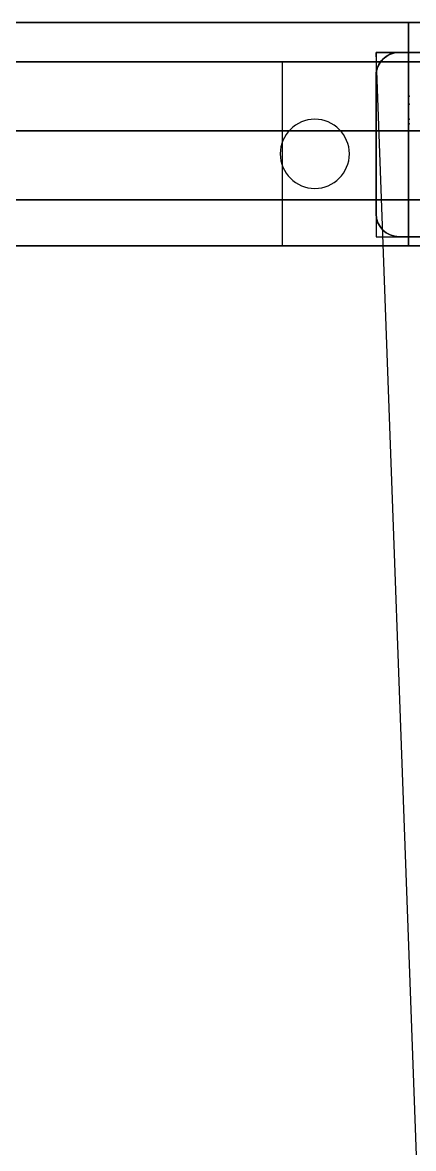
# Model space of a CAD drawing. Header units: centimetres. Extents: x -6.4 to 7.1, y 0 to 33.6.
# Drawn here: x -1.294 to 0.403, y 28.728 to 33.615 of the extents above; entities that cross this region are included whole.
import ezdxf

# ---------------------------------------------------------------- set-up
doc = ezdxf.new("R2010")
doc.units = ezdxf.units.CM
doc.header["$MEASUREMENT"] = 0
for name, color, linetype in [('1. Top rod v3_Sketch1', 7, 'Continuous'), ('1. Top rod v3_Sketch2', 7, 'Continuous'), ('1. Top rod v3_Sketch3', 7, 'Continuous'), ('1. Top rod v3_Sketch4', 7, 'Continuous'), ('1. Top rod v3_Sketch5', 7, 'Continuous'), ('4. Back Panel v6_Sketch1', 7, 'Continuous'), ('4. Back Panel v6_Sketch10', 7, 'Continuous'), ('4. Back Panel v6_Sketch11', 7, 'Continuous'), ('4. Back Panel v6_Sketch12', 7, 'Continuous'), ('4. Back Panel v6_Sketch13', 7, 'Continuous'), ('4. Back Panel v6_Sketch14', 7, 'Continuous'), ('4. Back Panel v6_Sketch15', 7, 'Continuous'), ('4. Back Panel v6_Sketch16', 7, 'Continuous'), ('4. Back Panel v6_Sketch17', 7, 'Continuous'), ('4. Back Panel v6_Sketch18', 7, 'Continuous'), ('4. Back Panel v6_Sketch19', 7, 'Continuous'), ('4. Back Panel v6_Sketch2', 7, 'Continuous'), ('4. Back Panel v6_Sketch20', 7, 'Continuous'), ('4. Back Panel v6_Sketch21', 7, 'Continuous'), ('4. Back Panel v6_Sketch22', 7, 'Continuous'), ('4. Back Panel v6_Sketch23', 7, 'Continuous'), ('4. Back Panel v6_Sketch24', 7, 'Continuous'), ('4. Back Panel v6_Sketch25', 7, 'Continuous'), ('4. Back Panel v6_Sketch26', 7, 'Continuous'), ('4. Back Panel v6_Sketch29', 7, 'Continuous'), ('4. Back Panel v6_Sketch3', 7, 'Continuous'), ('4. Back Panel v6_Sketch30', 7, 'Continuous'), ('4. Back Panel v6_Sketch31', 7, 'Continuous'), ('4. Back Panel v6_Sketch32', 7, 'Continuous'), ('4. Back Panel v6_Sketch33', 7, 'Continuous'), ('4. Back Panel v6_Sketch34', 7, 'Continuous'), ('4. Back Panel v6_Sketch35', 7, 'Continuous'), ('4. Back Panel v6_Sketch36', 7, 'Continuous'), ('4. Back Panel v6_Sketch37', 7, 'Continuous'), ('4. Back Panel v6_Sketch38', 7, 'Continuous'), ('4. Back Panel v6_Sketch39', 7, 'Continuous'), ('4. Back Panel v6_Sketch4', 7, 'Continuous'), ('4. Back Panel v6_Sketch5', 7, 'Continuous'), ('4. Back Panel v6_Sketch6', 7, 'Continuous'), ('4. Back Panel v6_Sketch7', 7, 'Continuous'), ('4. Back Panel v6_Sketch8', 7, 'Continuous'), ('4. Back Panel v6_Sketch9', 7, 'Continuous'), ('5. Motherboard Braket v3_Sketch1', 7, 'Continuous'), ('5. Motherboard Braket v3_Sketch10', 7, 'Continuous'), ('5. Motherboard Braket v3_Sketch11', 7, 'Continuous'), ('5. Motherboard Braket v3_Sketch12', 7, 'Continuous'), ('5. Motherboard Braket v3_Sketch13', 7, 'Continuous'), ('5. Motherboard Braket v3_Sketch15', 7, 'Continuous'), ('5. Motherboard Braket v3_Sketch2', 7, 'Continuous'), ('5. Motherboard Braket v3_Sketch6', 7, 'Continuous'), ('5. Motherboard Braket v3_Sketch7', 7, 'Continuous'), ('5. Motherboard Braket v3_Sketch8', 7, 'Continuous'), ('5. Motherboard Braket v3_Sketch9', 7, 'Continuous')]:
    doc.layers.add(name, color=color, linetype=linetype)

# ---------------------------------------------------------------- blocks, each defined once
blk = doc.blocks.new('1.Toprodv3')
at = {"layer": '1. Top rod v3_Sketch1'}
for p, q in [((-16.375, 0.6), (16.375, -0.6)), ((15.575, 0.6), (15.575, -0.5)), ((16.375, -0.6), (16.375, 0.6)), ((16.375, 0.5), (16.375, -0.5)), ((15.675, -0.6), (16.275, -0.6))]:
    blk.add_line(p, q, dxfattribs=at)
for centre, start, end in [((15.675, -0.5), 180, 270), ((16.275, -0.5), 270, 0)]:
    blk.add_arc(centre, 0.1, start, end, dxfattribs=at)
at = {"layer": '1. Top rod v3_Sketch2'}
for p, q in [((16.375, 0.5), (16.375, -0.5)), ((15.575, -0.5), (15.575, -0.2)), ((16.275, -0.6), (15.675, -0.6))]:
    blk.add_line(p, q, dxfattribs=at)
at = {"layer": '1. Top rod v3_Sketch2', "extrusion": (0, 0, -1)}
for centre, start, end in [((-15.675, -0.5), 270, 0), ((-16.275, -0.5), 180, 270)]:
    blk.add_arc(centre, 0.1, start, end, dxfattribs=at)
at = {"layer": '1. Top rod v3_Sketch3'}
for p, q in [((16.375, 0.5), (16.375, -0.5)), ((15.575, -0.5), (15.575, -0.2)), ((15.575, -0.6), (15.575, -0.2)), ((16.375, -0.2), (16.375, -0.6)), ((16.375, -0.6), (15.575, -0.6)), ((16.275, -0.6), (15.675, -0.6))]:
    blk.add_line(p, q, dxfattribs=at)
at = {"layer": '1. Top rod v3_Sketch3', "extrusion": (0, 0, -1)}
for centre, start, end in [((-15.675, -0.5), 270, 0), ((-16.275, -0.5), 180, 270)]:
    blk.add_arc(centre, 0.1, start, end, dxfattribs=at)
at = {"layer": '1. Top rod v3_Sketch4'}
for p, q in [((16.375, -0.5, 1), (16.375, 0.5, 1)), ((15.575, -0.2, 1), (15.575, -0.5, 1)), ((15.675, -0.6, 1), (16.275, -0.6, 1))]:
    blk.add_line(p, q, dxfattribs=at)
for centre, start, end in [((15.675, -0.5, 1), 180, 270), ((16.275, -0.5, 1), 270, 0)]:
    blk.add_arc(centre, 0.1, start, end, dxfattribs=at)
at = {"layer": '1. Top rod v3_Sketch5'}
for p, q in [((16.375, -0.5, 1), (16.375, 0.5, 1)), ((15.575, -0.2, 1), (15.575, -0.5, 1)), ((15.675, -0.6, 1), (16.275, -0.6, 1))]:
    blk.add_line(p, q, dxfattribs=at)
for centre, start, end in [((15.675, -0.5, 1), 180, 270), ((16.275, -0.5, 1), 270, 0)]:
    blk.add_arc(centre, 0.1, start, end, dxfattribs=at)
blk = doc.blocks.new('4.BackPanelv6')
at = {"layer": '4. Back Panel v6_Sketch1'}
for p, q in [((6.55, 0, -10.8), (-6.55, 0, 10.8)), ((-6.55, 0, -10.8), (6.55, 0, 10.8)), ((6.55, 0, 10.8), (-6.55, 0, 10.8)), ((-6.55, 0, -10.8), (6.55, 0, -10.8))]:
    blk.add_line(p, q, dxfattribs=at)
blk.add_point((0, 0), dxfattribs=at)
blk.add_point((0, 0), dxfattribs=at)
at = {"layer": '4. Back Panel v6_Sketch10'}
blk.add_point((0, 0.615), dxfattribs=at)
at = {"layer": '4. Back Panel v6_Sketch11'}
for p, q in [((5.375, 0.2, 7.345), (-5.375, 0.2, 7.345)), ((-5.0689, 0.2, -10.225), (5.0692, 0.2, -10.225)), ((4.26, 0.2, -9.36), (-4.98, 0.2, -9.36)), ((-4.98, 0.2, 6.52), (4.26, 0.2, 6.52))]:
    blk.add_line(p, q, dxfattribs=at)
blk.add_point((0, 0.2), dxfattribs=at)
at = {"layer": '4. Back Panel v6_Sketch12'}
for p, q in [((-6.55, 0, -10.8), (6.55, 0, -10.8)), ((6.55, 0, 10.8), (-6.55, 0, 10.8)), ((-5.375, 0, 7.345), (5.375, 0, 7.345)), ((5.0692, 0, -10.225), (-5.0689, 0, -10.225)), ((-2.6, 0, 10.35), (2.6, 0, 10.35)), ((2.6, 0, 7.7), (-2.6, 0, 7.7))]:
    blk.add_line(p, q, dxfattribs=at)
blk.add_point((0, 0), dxfattribs=at)
at = {"layer": '4. Back Panel v6_Sketch13'}
for p, q in [((5.375, 0.2, 7.345), (-5.375, 0.2, 7.345)), ((-5.0689, 0.2, -10.225), (5.0692, 0.2, -10.225)), ((4.26, 0.2, -9.36), (-4.98, 0.2, -9.36)), ((-4.98, 0.2, 6.52), (4.26, 0.2, 6.52))]:
    blk.add_line(p, q, dxfattribs=at)
blk.add_point((0, 0.2), dxfattribs=at)
at = {"layer": '4. Back Panel v6_Sketch14'}
for p, q in [((6.55, 0, 10.8), (-6.55, 0, 10.8)), ((-6.55, 0, -10.8), (6.55, 0, -10.8)), ((-5.375, 0, 7.345), (5.375, 0, 7.345)), ((5.0692, 0, -10.225), (-5.0689, 0, -10.225)), ((-2.6, 0, 10.35), (2.6, 0, 10.35)), ((2.6, 0, 7.7), (-2.6, 0, 7.7))]:
    blk.add_line(p, q, dxfattribs=at)
blk.add_point((0, 0), dxfattribs=at)
at = {"layer": '4. Back Panel v6_Sketch15'}
for p, q in [((5.375, 0.2, 7.345), (-5.375, 0.2, 7.345)), ((-5.0689, 0.2, -10.225), (5.0692, 0.2, -10.225)), ((4.26, 0.2, -9.36), (-4.98, 0.2, -9.36)), ((-4.98, 0.2, 6.52), (4.26, 0.2, 6.52))]:
    blk.add_line(p, q, dxfattribs=at)
blk.add_point((0, 0.2), dxfattribs=at)
at = {"layer": '4. Back Panel v6_Sketch16'}
blk.add_point((0, 0.65), dxfattribs=at)
at = {"layer": '4. Back Panel v6_Sketch17'}
for p, q in [((5.375, 0.2, 7.345), (-5.375, 0.2, 7.345)), ((-5.0689, 0.2, -10.225), (5.0692, 0.2, -10.225)), ((-4.98, 0.2, 6.52), (4.26, 0.2, 6.52)), ((4.26, 0.2, -9.36), (-4.98, 0.2, -9.36))]:
    blk.add_line(p, q, dxfattribs=at)
blk.add_point((0, 0.2), dxfattribs=at)
at = {"layer": '4. Back Panel v6_Sketch18'}
blk.add_point((0, 0.55), dxfattribs=at)
at = {"layer": '4. Back Panel v6_Sketch19'}
for p, q in [((5.375, 0.2, 7.345), (-5.375, 0.2, 7.345)), ((-5.0689, 0.2, -10.225), (5.0692, 0.2, -10.225)), ((4.26, 0.2, -9.36), (-4.98, 0.2, -9.36)), ((-4.98, 0.2, 6.52), (4.26, 0.2, 6.52)), ((-0.434, 0.2, -9.814), (-0.434, 0.2, -9.964)), ((4.896, 0.2, -9.814), (-0.434, 0.2, -9.814)), ((4.896, 0.2, -9.664), (-0.434, 0.2, -9.664)), ((-0.434, 0.2, -9.664), (-0.434, 0.2, -9.964)), ((-0.434, 0.2, -9.964), (4.896, 0.2, -9.964))]:
    blk.add_line(p, q, dxfattribs=at)
at = {"layer": '4. Back Panel v6_Sketch19', "extrusion": (0, -1, 0)}
blk.add_circle((-0.434, -9.814, -0.2), 0.15, dxfattribs=at)
at = {"layer": '4. Back Panel v6_Sketch19'}
blk.add_point((0, 0.2), dxfattribs=at)
at = {"layer": '4. Back Panel v6_Sketch2'}
for p, q in [((-6.55, 0, -10.8), (6.55, 0, -10.8)), ((-6.55, 0, 10.8), (6.55, 0, 10.8)), ((6.55, 0, 10.8), (-6.55, 0, 10.8)), ((-6.55, 0, -10.8), (6.55, 0, -10.8)), ((6.55, 0, 6.52), (-4.98, 0, 6.52)), ((6.55, 0, -9.36), (-4.98, 0, -9.36))]:
    blk.add_line(p, q, dxfattribs=at)
blk.add_point((0, 0), dxfattribs=at)
at = {"layer": '4. Back Panel v6_Sketch20'}
for p, q in [((5.375, 0.2, 7.345), (-5.375, 0.2, 7.345)), ((-5.0689, 0.2, -10.225), (5.0692, 0.2, -10.225)), ((-4.98, 0.2, 6.52), (4.26, 0.2, 6.52)), ((4.26, 0.2, -9.36), (-4.98, 0.2, -9.36)), ((4.896, 0.2, -9.964), (-0.434, 0.2, -9.964)), ((-0.434, 0.2, -9.664), (4.896, 0.2, -9.664))]:
    blk.add_line(p, q, dxfattribs=at)
at = {"layer": '4. Back Panel v6_Sketch20', "extrusion": (0, -1, 0)}
blk.add_arc((-0.434, -9.814, -0.2), 0.15, 90, 270, dxfattribs=at)
at = {"layer": '4. Back Panel v6_Sketch20'}
blk.add_point((0, 0.2), dxfattribs=at)
at = {"layer": '4. Back Panel v6_Sketch21'}
for p, q in [((6.55, 0.8, -10.8), (-6.55, 0.8, -10.8)), ((-6.55, 0.8, 10.8), (6.55, 0.8, 10.8)), ((-4.98, 0.8, -9.36), (4.26, 0.8, -9.36)), ((4.26, 0.8, 6.52), (-4.98, 0.8, 6.52)), ((-1.5475, 0.8, 9.776), (-1.5475, 0.8, 8.086)), ((-1.2475, 0.8, 7.786), (1.2475, 0.8, 7.786)), ((1.2475, 0.8, 10.076), (-1.2475, 0.8, 10.076))]:
    blk.add_line(p, q, dxfattribs=at)
at = {"layer": '4. Back Panel v6_Sketch21', "extrusion": (0, 1, 0)}
blk.add_circle((-0.179, 7.017, 0.8), 0.305, dxfattribs=at)
for centre, start, end in [((1.2475, 8.086, 0.8), 270, 0), ((1.2475, 9.776, 0.8), 0, 90)]:
    blk.add_arc(centre, 0.3, start, end, dxfattribs=at)
at = {"layer": '4. Back Panel v6_Sketch21'}
blk.add_point((0, 0.8), dxfattribs=at)
at = {"layer": '4. Back Panel v6_Sketch22'}
for p, q in [((-6.55, 0.8, 10.8), (6.55, 0.8, 10.8)), ((6.55, 0.8, -10.8), (-6.55, 0.8, -10.8)), ((-4.98, 0.8, -9.36), (4.26, 0.8, -9.36)), ((4.26, 0.8, 6.52), (-4.98, 0.8, 6.52)), ((-1.5475, 0.8, 9.776), (-1.5475, 0.8, 8.086)), ((1.2475, 0.8, 10.076), (-1.2475, 0.8, 10.076)), ((-1.2475, 0.8, 7.786), (1.2475, 0.8, 7.786))]:
    blk.add_line(p, q, dxfattribs=at)
at = {"layer": '4. Back Panel v6_Sketch22', "extrusion": (0, 1, 0)}
for centre, radius, start, end in [((1.2475, 9.776, 0.8), 0.3, 0, 90), ((1.2475, 8.086, 0.8), 0.3, 270, 0), ((-0.179, 7.017, 0.8), 0.355, 270, 90)]:
    blk.add_arc(centre, radius, start, end, dxfattribs=at)
at = {"layer": '4. Back Panel v6_Sketch22'}
blk.add_point((0, 0.8), dxfattribs=at)
at = {"layer": '4. Back Panel v6_Sketch23'}
for p, q in [((5.375, 0.2, 7.345), (-5.375, 0.2, 7.345)), ((-5.0689, 0.2, -10.225), (5.0692, 0.2, -10.225)), ((-4.98, 0.2, 6.52), (4.26, 0.2, 6.52)), ((4.26, 0.2, -9.36), (-4.98, 0.2, -9.36)), ((-0.434, 0.2, -9.664), (4.896, 0.2, -9.664)), ((4.896, 0.2, -9.964), (-0.434, 0.2, -9.964))]:
    blk.add_line(p, q, dxfattribs=at)
at = {"layer": '4. Back Panel v6_Sketch23', "extrusion": (0, -1, 0)}
blk.add_arc((-0.434, -9.814, -0.2), 0.15, 90, 270, dxfattribs=at)
at = {"layer": '4. Back Panel v6_Sketch23'}
blk.add_point((0, 0.2), dxfattribs=at)
at = {"layer": '4. Back Panel v6_Sketch24'}
for p, q in [((5.375, 0.2, 7.345), (-5.375, 0.2, 7.345)), ((-5.0689, 0.2, -10.225), (5.0692, 0.2, -10.225)), ((4.26, 0.2, -9.36), (-4.98, 0.2, -9.36)), ((-4.98, 0.2, 6.52), (4.26, 0.2, 6.52)), ((-0.434, 0.2, -9.664), (4.896, 0.2, -9.664)), ((4.896, 0.2, -9.964), (-0.434, 0.2, -9.964))]:
    blk.add_line(p, q, dxfattribs=at)
at = {"layer": '4. Back Panel v6_Sketch24', "extrusion": (0, -1, 0)}
blk.add_arc((-0.434, -9.814, -0.2), 0.15, 90, 270, dxfattribs=at)
at = {"layer": '4. Back Panel v6_Sketch24'}
blk.add_point((0, 0.2), dxfattribs=at)
at = {"layer": '4. Back Panel v6_Sketch25'}
for p, q in [((5.375, 0.2, 7.345), (-5.375, 0.2, 7.345)), ((-5.0689, 0.2, -10.225), (5.0692, 0.2, -10.225)), ((4.26, 0.2, -9.36), (-4.98, 0.2, -9.36)), ((-4.98, 0.2, 6.52), (4.26, 0.2, 6.52)), ((-0.434, 0.2, -9.664), (4.896, 0.2, -9.664)), ((4.896, 0.2, -9.964), (-0.434, 0.2, -9.964))]:
    blk.add_line(p, q, dxfattribs=at)
at = {"layer": '4. Back Panel v6_Sketch25', "extrusion": (0, -1, 0)}
blk.add_arc((-0.434, -9.814, -0.2), 0.15, 90, 270, dxfattribs=at)
at = {"layer": '4. Back Panel v6_Sketch25'}
blk.add_point((0, 0.2), dxfattribs=at)
at = {"layer": '4. Back Panel v6_Sketch26'}
for p, q in [((5.375, 0.2, 7.345), (-5.375, 0.2, 7.345)), ((-5.0689, 0.2, -10.225), (5.0692, 0.2, -10.225)), ((4.26, 0.2, -9.36), (-4.98, 0.2, -9.36)), ((-4.98, 0.2, 6.52), (4.26, 0.2, 6.52)), ((-0.434, 0.2, -9.664), (4.896, 0.2, -9.664)), ((4.896, 0.2, -9.964), (-0.434, 0.2, -9.964))]:
    blk.add_line(p, q, dxfattribs=at)
at = {"layer": '4. Back Panel v6_Sketch26', "extrusion": (0, -1, 0)}
blk.add_arc((-0.434, -9.814, -0.2), 0.15, 90, 270, dxfattribs=at)
at = {"layer": '4. Back Panel v6_Sketch26'}
blk.add_point((0, 0.2), dxfattribs=at)
at = {"layer": '4. Back Panel v6_Sketch29'}
for p, q in [((-6.55, 0.8, -10.8), (6.55, 0.8, -10.8)), ((-0.55, 0.8, -10.8), (5.05, 0.8, -10.8)), ((-0.55, 0, -10.8), (-0.55, 0.8, -10.8)), ((6.55, 0, -10.8), (-6.55, 0, -10.8)), ((5.05, 0, -10.8), (-0.55, 0, -10.8))]:
    blk.add_line(p, q, dxfattribs=at)
blk.add_point((0, 0, -10.8), dxfattribs=at)
at = {"layer": '4. Back Panel v6_Sketch3'}
for p, q in [((6.55, 0, 10.8), (-6.55, 0, 10.8)), ((-6.55, 0, 6.52), (6.55, 0, 6.52)), ((-6.55, 0, 10.8), (6.55, 0, 10.8)), ((-6.55, 0, -10.8), (6.55, 0, -10.8)), ((4.26, 0, -9.36), (-4.98, 0, -9.36)), ((-4.98, 0, 6.52), (4.26, 0, 6.52)), ((2.6, 0, 7.7), (-2.6, 0, 7.7)), ((2.6, 0, 10.35), (-2.6, 0, 10.35))]:
    blk.add_line(p, q, dxfattribs=at)
blk.add_point((0, 0), dxfattribs=at)
at = {"layer": '4. Back Panel v6_Sketch30'}
for p, q in [((-0.55, 0.8, -10.45), (5.05, 0.8, -10.45)), ((-0.55, 0, -10.45), (-0.55, 0.8, -10.45)), ((5.05, 0, -10.45), (-0.55, 0, -10.45))]:
    blk.add_line(p, q, dxfattribs=at)
at = {"layer": '4. Back Panel v6_Sketch30', "extrusion": (0, 0, -1)}
blk.add_circle((0.41, 0.4, 10.45), 0.15, dxfattribs=at)
at = {"layer": '4. Back Panel v6_Sketch30'}
blk.add_point((0, 0, -10.45), dxfattribs=at)
at = {"layer": '4. Back Panel v6_Sketch31'}
for p, q in [((-0.55, 0.8, -10.8), (-6.55, 0.8, -10.8)), ((-6.55, 0.8, 10.8), (6.55, 0.8, 10.8)), ((-4.98, 0.8, -9.36), (4.26, 0.8, -9.36)), ((4.26, 0.8, 6.52), (-4.98, 0.8, 6.52)), ((-1.5475, 0.8, 9.776), (-1.5475, 0.8, 8.086)), ((1.2475, 0.8, 10.076), (-1.2475, 0.8, 10.076)), ((-1.2475, 0.8, 7.786), (1.2475, 0.8, 7.786)), ((-0.55, 0.8, -10.45), (-0.55, 0.8, -10.8)), ((5.05, 0.8, -10.45), (-0.55, 0.8, -10.45))]:
    blk.add_line(p, q, dxfattribs=at)
at = {"layer": '4. Back Panel v6_Sketch31', "extrusion": (0, 1, 0)}
for centre, radius, start, end in [((1.2475, 9.776, 0.8), 0.3, 0, 90), ((1.2475, 8.086, 0.8), 0.3, 270, 0), ((-0.179, 7.017, 0.8), 0.355, 270, 90)]:
    blk.add_arc(centre, radius, start, end, dxfattribs=at)
at = {"layer": '4. Back Panel v6_Sketch31'}
blk.add_point((0, 0.8), dxfattribs=at)
at = {"layer": '4. Back Panel v6_Sketch32'}
for p, q in [((-0.55, 0.8, -10.8), (-6.55, 0.8, -10.8)), ((-6.55, 0.8, 10.8), (6.55, 0.8, 10.8)), ((4.26, 0.8, 6.52), (-4.98, 0.8, 6.52)), ((-4.98, 0.8, -9.36), (4.26, 0.8, -9.36)), ((-1.5475, 0.8, 9.776), (-1.5475, 0.8, 8.086)), ((1.2475, 0.8, 10.076), (-1.2475, 0.8, 10.076)), ((-1.2475, 0.8, 7.786), (1.2475, 0.8, 7.786)), ((5.05, 0.8, -10.45), (-0.55, 0.8, -10.45)), ((-0.55, 0.8, -10.45), (-0.55, 0.8, -10.8))]:
    blk.add_line(p, q, dxfattribs=at)
at = {"layer": '4. Back Panel v6_Sketch32', "extrusion": (0, 1, 0)}
for centre, radius, start, end in [((1.2475, 9.776, 0.8), 0.3, 0, 90), ((1.2475, 8.086, 0.8), 0.3, 270, 0), ((-0.179, 7.017, 0.8), 0.355, 270, 90)]:
    blk.add_arc(centre, radius, start, end, dxfattribs=at)
at = {"layer": '4. Back Panel v6_Sketch32'}
blk.add_point((0, 0.8), dxfattribs=at)
at = {"layer": '4. Back Panel v6_Sketch33'}
for p, q in [((-6.55, 0.8, -10.8), (6.55, 0.8, -10.8)), ((-6.55, 0.8, -9.87), (-0.55, 0.8, -9.87)), ((6.55, 0.8, -9.87), (-6.55, 0.8, -9.87)), ((-6.55, 0.8, 10.8), (6.55, 0.8, 10.8)), ((-0.55, 0.8, -10.8), (-6.55, 0.8, -10.8)), ((-4.98, 0.8, -9.36), (4.26, 0.8, -9.36)), ((4.26, 0.8, 6.52), (-4.98, 0.8, 6.52)), ((-1.5475, 0.8, 9.776), (-1.5475, 0.8, 8.086)), ((-0.55, 0.8, -9.36), (-1.2712, 0.8, -9.36)), ((1.2475, 0.8, 10.076), (-1.2475, 0.8, 10.076)), ((-1.2475, 0.8, 7.786), (1.2475, 0.8, 7.786)), ((-0.55, 0.8, -9.36), (-1.06, 0.8, -9.87)), ((5.05, 0.8, -10.45), (-0.55, 0.8, -10.45)), ((-0.55, 0.8, -10.45), (-0.55, 0.8, -10.8)), ((-0.55, 0.8, -9.87), (-0.55, 0.8, -9.36))]:
    blk.add_line(p, q, dxfattribs=at)
at = {"layer": '4. Back Panel v6_Sketch33', "extrusion": (0, 1, 0)}
for centre, radius, start, end in [((1.2475, 9.776, 0.8), 0.3, 0, 90), ((1.2475, 8.086, 0.8), 0.3, 270, 0), ((-0.179, 7.017, 0.8), 0.355, 270, 90)]:
    blk.add_arc(centre, radius, start, end, dxfattribs=at)
at = {"layer": '4. Back Panel v6_Sketch33'}
blk.add_point((0, 0.8), dxfattribs=at)
at = {"layer": '4. Back Panel v6_Sketch34'}
for p, q in [((-0.55, 0.8, -10.8), (-6.55, 0.8, -10.8)), ((-6.55, 0.8, 10.8), (6.55, 0.8, 10.8)), ((-5.4, 0.8, -9.87), (-1.2671, 0.8, -9.87)), ((4.26, 0.8, 6.52), (-4.98, 0.8, 6.52)), ((-1.5475, 0.8, 9.776), (-1.5475, 0.8, 8.086)), ((1.2475, 0.8, 10.076), (-1.2475, 0.8, 10.076)), ((-1.2475, 0.8, 7.786), (1.2475, 0.8, 7.786)), ((-0.9136, 0.8, -9.7236), (-0.6964, 0.8, -9.5064)), ((5.05, 0.8, -10.45), (-0.55, 0.8, -10.45)), ((-0.55, 0.8, -10.45), (-0.55, 0.8, -10.8)), ((-0.3429, 0.8, -9.36), (4.26, 0.8, -9.36))]:
    blk.add_line(p, q, dxfattribs=at)
at = {"layer": '4. Back Panel v6_Sketch34', "extrusion": (0, 1, 0)}
for centre, radius, start, end in [((1.2475, 8.086, 0.8), 0.3, 270, 0), ((1.2475, 9.776, 0.8), 0.3, 0, 90), ((1.2671, -9.37, 0.8), 0.5, 225, 270), ((0.3429, -9.86, 0.8), 0.5, 45, 90), ((-0.179, 7.017, 0.8), 0.355, 270, 90)]:
    blk.add_arc(centre, radius, start, end, dxfattribs=at)
at = {"layer": '4. Back Panel v6_Sketch34'}
blk.add_point((0, 0.8), dxfattribs=at)
at = {"layer": '4. Back Panel v6_Sketch35'}
blk.add_point((0, 0.53), dxfattribs=at)
at = {"layer": '4. Back Panel v6_Sketch36'}
for p, q in [((-6.55, 0.8, 10.8), (5.78, 0.8, 10.8)), ((-0.55, 0.8, -10.8), (-5.78, 0.8, -10.8)), ((-5.4, 0.8, -9.87), (-1.2671, 0.8, -9.87)), ((4.26, 0.8, 6.52), (-4.98, 0.8, 6.52)), ((-1.5475, 0.8, 9.776), (-1.5475, 0.8, 8.086)), ((-1.2475, 0.8, 7.786), (1.2475, 0.8, 7.786)), ((1.2475, 0.8, 10.076), (-1.2475, 0.8, 10.076)), ((-0.9136, 0.8, -9.7236), (-0.6964, 0.8, -9.5064)), ((5.05, 0.8, -10.45), (-0.55, 0.8, -10.45)), ((-0.55, 0.8, -10.45), (-0.55, 0.8, -10.8)), ((-0.3429, 0.8, -9.36), (4.26, 0.8, -9.36))]:
    blk.add_line(p, q, dxfattribs=at)
at = {"layer": '4. Back Panel v6_Sketch36', "extrusion": (0, 1, 0)}
for centre, radius, start, end in [((1.2475, 8.086, 0.8), 0.3, 270, 0), ((1.2475, 9.776, 0.8), 0.3, 0, 90), ((1.2671, -9.37, 0.8), 0.5, 225, 270), ((0.3429, -9.86, 0.8), 0.5, 45, 90), ((-0.179, 7.017, 0.8), 0.355, 270, 90)]:
    blk.add_arc(centre, radius, start, end, dxfattribs=at)
at = {"layer": '4. Back Panel v6_Sketch36'}
blk.add_point((0, 0.8), dxfattribs=at)
at = {"layer": '4. Back Panel v6_Sketch37'}
for p, q in [((-6.55, 0.8, 10.8), (5.78, 0.8, 10.8)), ((-0.55, 0.8, -10.8), (-5.78, 0.8, -10.8)), ((-5.4, 0.8, -9.87), (-1.2671, 0.8, -9.87)), ((4.26, 0.8, 6.52), (-4.98, 0.8, 6.52)), ((-1.5475, 0.8, 9.776), (-1.5475, 0.8, 8.086)), ((-1.2475, 0.8, 7.786), (1.2475, 0.8, 7.786)), ((1.2475, 0.8, 10.076), (-1.2475, 0.8, 10.076)), ((-0.9136, 0.8, -9.7236), (-0.6964, 0.8, -9.5064)), ((5.05, 0.8, -10.45), (-0.55, 0.8, -10.45)), ((-0.55, 0.8, -10.45), (-0.55, 0.8, -10.8)), ((-0.3429, 0.8, -9.36), (4.26, 0.8, -9.36))]:
    blk.add_line(p, q, dxfattribs=at)
at = {"layer": '4. Back Panel v6_Sketch37', "extrusion": (0, 1, 0)}
for centre, radius, start, end in [((1.2475, 9.776, 0.8), 0.3, 0, 90), ((1.2475, 8.086, 0.8), 0.3, 270, 0), ((1.2671, -9.37, 0.8), 0.5, 225, 270), ((0.3429, -9.86, 0.8), 0.5, 45, 90), ((-0.179, 7.017, 0.8), 0.355, 270, 90)]:
    blk.add_arc(centre, radius, start, end, dxfattribs=at)
at = {"layer": '4. Back Panel v6_Sketch37'}
blk.add_point((0, 0.8), dxfattribs=at)
at = {"layer": '4. Back Panel v6_Sketch38'}
for p, q in [((-6.55, 0.8, 10.8), (5.78, 0.8, 10.8)), ((-0.55, 0.8, -10.8), (-5.78, 0.8, -10.8)), ((-5.4, 0.8, -9.87), (-1.2671, 0.8, -9.87)), ((4.26, 0.8, 6.52), (-4.98, 0.8, 6.52)), ((-1.5475, 0.8, 9.776), (-1.5475, 0.8, 8.086)), ((1.2475, 0.8, 10.076), (-1.2475, 0.8, 10.076)), ((-1.2475, 0.8, 7.786), (1.2475, 0.8, 7.786)), ((-0.9136, 0.8, -9.7236), (-0.6964, 0.8, -9.5064)), ((-0.55, 0.8, -10.45), (-0.55, 0.8, -10.8)), ((5.05, 0.8, -10.45), (-0.55, 0.8, -10.45)), ((-0.3429, 0.8, -9.36), (4.26, 0.8, -9.36))]:
    blk.add_line(p, q, dxfattribs=at)
at = {"layer": '4. Back Panel v6_Sketch38', "extrusion": (0, 1, 0)}
for centre, radius, start, end in [((1.2475, 9.776, 0.8), 0.3, 0, 90), ((1.2475, 8.086, 0.8), 0.3, 270, 0), ((1.2671, -9.37, 0.8), 0.5, 225, 270), ((0.3429, -9.86, 0.8), 0.5, 45, 90), ((-0.179, 7.017, 0.8), 0.355, 270, 90)]:
    blk.add_arc(centre, radius, start, end, dxfattribs=at)
at = {"layer": '4. Back Panel v6_Sketch38'}
blk.add_point((0, 0.8), dxfattribs=at)
at = {"layer": '4. Back Panel v6_Sketch39'}
for p, q in [((-6.55, 0.8, 10.8), (5.78, 0.8, 10.8)), ((-0.55, 0.8, -10.8), (-5.78, 0.8, -10.8)), ((-5.4, 0.8, -9.87), (-1.2671, 0.8, -9.87)), ((4.26, 0.8, 6.52), (-4.98, 0.8, 6.52)), ((-1.5475, 0.8, 9.776), (-1.5475, 0.8, 8.086)), ((-1.2475, 0.8, 7.786), (1.2475, 0.8, 7.786)), ((1.2475, 0.8, 10.076), (-1.2475, 0.8, 10.076)), ((-0.9136, 0.8, -9.7236), (-0.6964, 0.8, -9.5064)), ((-0.55, 0.8, -10.45), (-0.55, 0.8, -10.8)), ((5.05, 0.8, -10.45), (-0.55, 0.8, -10.45)), ((-0.3429, 0.8, -9.36), (4.26, 0.8, -9.36))]:
    blk.add_line(p, q, dxfattribs=at)
at = {"layer": '4. Back Panel v6_Sketch39', "extrusion": (0, 1, 0)}
for centre, radius, start, end in [((1.2475, 8.086, 0.8), 0.3, 270, 0), ((1.2475, 9.776, 0.8), 0.3, 0, 90), ((1.2671, -9.37, 0.8), 0.5, 225, 270), ((0.3429, -9.86, 0.8), 0.5, 45, 90), ((-0.179, 7.017, 0.8), 0.355, 270, 90)]:
    blk.add_arc(centre, radius, start, end, dxfattribs=at)
at = {"layer": '4. Back Panel v6_Sketch39'}
blk.add_point((0, 0.8), dxfattribs=at)
at = {"layer": '4. Back Panel v6_Sketch4'}
for p, q in [((-2.6, 0.5, 7.7), (2.6, 0.5, 7.7)), ((2.6, 0.5, 10.35), (-2.6, 0.5, 10.35)), ((1.5475, 0.5, 10.076), (-1.5475, 0.5, 7.786)), ((-1.5475, 0.5, 10.076), (1.5475, 0.5, 7.786)), ((-1.5475, 0.5, 9.776), (-1.5475, 0.5, 8.086)), ((-1.2475, 0.5, 7.786), (1.2475, 0.5, 7.786)), ((1.2475, 0.5, 10.076), (-1.2475, 0.5, 10.076)), ((0, 0.5, 10.8), (0, 0.5, 10.076)), ((0, 0.5, 10.076), (0, 0.5, 8.931))]:
    blk.add_line(p, q, dxfattribs=at)
at = {"layer": '4. Back Panel v6_Sketch4', "extrusion": (0, -1, 0)}
for centre, start, end in [((-1.2475, 9.776, -0.5), 90, 180), ((-1.2475, 8.086, -0.5), 180, 270)]:
    blk.add_arc(centre, 0.3, start, end, dxfattribs=at)
at = {"layer": '4. Back Panel v6_Sketch4'}
for p in [(0, 0.5), (0, 0.5, 8.931)]:
    blk.add_point(p, dxfattribs=at)
at = {"layer": '4. Back Panel v6_Sketch5'}
for p, q in [((-2.6, 0.5, 7.7), (2.6, 0.5, 7.7)), ((2.6, 0.5, 10.35), (-2.6, 0.5, 10.35)), ((-1.5475, 0.5, 8.931), (-2.0025, 0.5, 8.931)), ((-1.5475, 0.5, 8.086), (-1.5475, 0.5, 9.776)), ((1.2475, 0.5, 7.786), (-1.2475, 0.5, 7.786)), ((-1.2475, 0.5, 10.076), (1.2475, 0.5, 10.076))]:
    blk.add_line(p, q, dxfattribs=at)
at = {"layer": '4. Back Panel v6_Sketch5', "extrusion": (0, -1, 0)}
for centre, start, end in [((-1.2475, 9.776, -0.5), 90, 180), ((-1.2475, 8.086, -0.5), 180, 270)]:
    blk.add_arc(centre, 0.3, start, end, dxfattribs=at)
at = {"layer": '4. Back Panel v6_Sketch5'}
blk.add_point((0, 0.5), dxfattribs=at)
at = {"layer": '4. Back Panel v6_Sketch6'}
for p, q in [((6.55, 0, 10.8), (-6.55, 0, 10.8)), ((-6.55, 0, -10.8), (6.55, 0, -10.8)), ((-4.98, 0, 6.52), (4.26, 0, 6.52)), ((4.26, 0, -9.36), (-4.98, 0, -9.36)), ((-2.6, 0, 10.35), (2.6, 0, 10.35)), ((2.6, 0, 7.7), (-2.6, 0, 7.7)), ((0, 0, 10.8), (0, 0, 4.5))]:
    blk.add_line(p, q, dxfattribs=at)
blk.add_point((0, 0), dxfattribs=at)
at = {"layer": '4. Back Panel v6_Sketch7'}
for p, q in [((6.55, 0, 10.8), (-6.55, 0, 10.8)), ((-6.55, 0, -10.8), (6.55, 0, -10.8)), ((4.26, 0, -9.36), (-4.98, 0, -9.36)), ((-4.98, 0, 6.52), (4.26, 0, 6.52)), ((-2.6, 0, 10.35), (2.6, 0, 10.35)), ((2.6, 0, 7.7), (-2.6, 0, 7.7)), ((0, 0, 10.8), (0, 0, 8.8))]:
    blk.add_line(p, q, dxfattribs=at)
blk.add_point((0, 0), dxfattribs=at)
at = {"layer": '4. Back Panel v6_Sketch8'}
for p, q in [((6.55, 0, 10.8), (-6.55, 0, 10.8)), ((-6.55, 0, -10.8), (6.55, 0, -10.8)), ((-6.55, 0, 10.8), (6.55, 0, 10.8)), ((6.55, 0, 8), (-6.55, 0, 8)), ((-6.55, 0, -10.8), (6.55, 0, -10.8)), ((-5.8125, 0, 7.345), (5.475, 0, 7.345)), ((5.0692, 0, -10.225), (-5.0689, 0, -10.225)), ((-4.98, 0, 6.52), (4.26, 0, 6.52)), ((4.26, 0, -9.36), (-4.98, 0, -9.36)), ((-2.6, 0, 10.35), (2.6, 0, 10.35)), ((2.6, 0, 7.7), (-2.6, 0, 7.7)), ((0, 0, 8.2), (0, 0, 5.4))]:
    blk.add_line(p, q, dxfattribs=at)
blk.add_point((0, 0), dxfattribs=at)
at = {"layer": '4. Back Panel v6_Sketch9'}
for p, q in [((5.475, 0.2, 7.345), (-5.475, 0.2, 7.345)), ((-5.0689, 0.2, -10.225), (5.0692, 0.2, -10.225)), ((-4.98, 0.2, 6.52), (4.26, 0.2, 6.52)), ((4.26, 0.2, -9.36), (-4.98, 0.2, -9.36))]:
    blk.add_line(p, q, dxfattribs=at)
blk.add_point((0, 0.2), dxfattribs=at)
blk = doc.blocks.new('5.MotherboardBraketv3')
at = {"layer": '5. Motherboard Braket v3_Sketch1'}
for p, q in [((-3.725, 0, -8.75), (3.725, 0, 8.75)), ((3.725, 0, 8.75), (-3.725, 0, 8.75)), ((-3.725, 0, -8.75), (3.725, 0, -8.75)), ((3.725, 0, -8.75), (-3.725, 0, 8.75))]:
    blk.add_line(p, q, dxfattribs=at)
at = {"layer": '5. Motherboard Braket v3_Sketch10'}
for p, q in [((2.875, 0.77, 8.75), (-2.875, 0.77, 8.75)), ((-2.875, 0.77, -8.75), (2.875, 0.77, -8.75)), ((-2.775, 0.77, 7.906), (1.675, 0.77, 7.906)), ((1.675, 0.77, -7.95), (-2.775, 0.77, -7.95)), ((1.755, 0.77, 3.4714), (3.725, 0.77, 3.4714)), ((1.97, 0.77, -7.93), (1.825, 0.77, -7.93)), ((1.825, 0.77, 7.756), (1.825, 0.77, 7.89)), ((1.825, 0.77, 7.89), (1.97, 0.77, 7.89)), ((1.825, 0.77, -7.93), (1.825, 0.77, -7.8))]:
    blk.add_line(p, q, dxfattribs=at)
at = {"layer": '5. Motherboard Braket v3_Sketch10', "extrusion": (0, -1, 0)}
for centre, start, end in [((1.675, 7.756, -0.77), 0, 90), ((1.675, -7.8, -0.77), 270, 0)]:
    blk.add_arc(centre, 0.15, start, end, dxfattribs=at)
at = {"layer": '5. Motherboard Braket v3_Sketch10'}
blk.add_point((1.755, 0.77, 3.4714), dxfattribs=at)
at = {"layer": '5. Motherboard Braket v3_Sketch11'}
for p, q in [((-2.875, 0.77, -8.75), (2.875, 0.77, -8.75)), ((2.875, 0.77, 8.75), (-2.875, 0.77, 8.75)), ((-2.775, 0.77, 7.906), (1.675, 0.77, 7.906)), ((1.675, 0.77, -7.95), (-2.775, 0.77, -7.95)), ((1.97, 0.77, -7.93), (1.825, 0.77, -7.93)), ((1.825, 0.77, 7.756), (1.825, 0.77, 7.89)), ((1.825, 0.77, 7.89), (1.97, 0.77, 7.89)), ((1.825, 0.77, -7.93), (1.825, 0.77, -7.8))]:
    blk.add_line(p, q, dxfattribs=at)
at = {"layer": '5. Motherboard Braket v3_Sketch11', "extrusion": (0, -1, 0)}
for centre, start, end in [((1.675, -7.8, -0.77), 270, 0), ((1.675, 7.756, -0.77), 0, 90)]:
    blk.add_arc(centre, 0.15, start, end, dxfattribs=at)
at = {"layer": '5. Motherboard Braket v3_Sketch12'}
for p, q in [((2.875, 0.77, 8.75), (-2.875, 0.77, 8.75)), ((-2.875, 0.77, -8.75), (2.875, 0.77, -8.75)), ((-2.775, 0.77, 7.906), (1.675, 0.77, 7.906)), ((1.675, 0.77, -7.95), (-2.775, 0.77, -7.95)), ((-2.3677, 0.77, -8.75), (4.7, 0.77, -8.75)), ((1.97, 0.77, -7.93), (1.825, 0.77, -7.93)), ((1.825, 0.77, 7.756), (1.825, 0.77, 7.89)), ((1.825, 0.77, -7.93), (1.825, 0.77, -7.8)), ((1.825, 0.77, 7.89), (1.97, 0.77, 7.89))]:
    blk.add_line(p, q, dxfattribs=at)
at = {"layer": '5. Motherboard Braket v3_Sketch12', "extrusion": (0, -1, 0)}
for centre, start, end in [((1.675, 7.756, -0.77), 0, 90), ((1.675, -7.8, -0.77), 270, 0)]:
    blk.add_arc(centre, 0.15, start, end, dxfattribs=at)
at = {"layer": '5. Motherboard Braket v3_Sketch13'}
for p, q in [((2.875, 0.97, -8.75), (-2.875, 0.97, -8.75)), ((-2.875, 0.97, 8.75), (2.875, 0.97, 8.75)), ((-2.775, 0.97, -7.95), (1.675, 0.97, -7.95)), ((1.675, 0.97, 7.906), (-2.775, 0.97, 7.906)), ((1.675, 0.97, -7.5709), (1.675, 0.97, 3.3086)), ((1.675, 0.97, 5.1014), (1.675, 0.97, 7.5269)), ((1.7257, 0.97, 5.0093), (1.7043, 0.97, 5.0307)), ((1.7043, 0.97, 3.3793), (1.7257, 0.97, 3.4007)), ((1.755, 0.97, 3.4714), (1.755, 0.97, 4.9386)), ((1.7599, 0.97, 8.75), (5, 0.97, 8.75))]:
    blk.add_line(p, q, dxfattribs=at)
at = {"layer": '5. Motherboard Braket v3_Sketch13', "extrusion": (0, 1, 0)}
for centre, radius, start, end in [((-1.775, -7.5709, 0.97), 0.1, 293.5782, 360), ((-1.775, 5.1014, 0.97), 0.1, 315, 0), ((-1.775, 3.3086, 0.97), 0.1, 0, 45), ((-1.775, 7.5269, 0.97), 0.1, 0, 66.4218), ((-1.675, 7.756, 0.97), 0.15, 90, 246.4218), ((-1.675, -7.8, 0.97), 0.15, 113.5782, 270), ((-1.655, 4.9386, 0.97), 0.1, 135, 180), ((-1.655, 3.4714, 0.97), 0.1, 180, 225)]:
    blk.add_arc(centre, radius, start, end, dxfattribs=at)
at = {"layer": '5. Motherboard Braket v3_Sketch15'}
for p, q in [((2.875, 0.97, -8.75), (-2.875, 0.97, -8.75)), ((-2.875, 0.97, 8.75), (2.085, 0.97, 8.75)), ((1.675, 0.97, 7.906), (-2.775, 0.97, 7.906)), ((-2.775, 0.97, -7.95), (1.675, 0.97, -7.95)), ((1.675, 0.97, 5.1014), (1.675, 0.97, 7.5269)), ((1.675, 0.97, -7.5709), (1.675, 0.97, 3.3086)), ((1.7043, 0.97, 3.3793), (1.7257, 0.97, 3.4007)), ((1.7257, 0.97, 5.0093), (1.7043, 0.97, 5.0307)), ((1.755, 0.97, 3.4714), (1.755, 0.97, 4.9386))]:
    blk.add_line(p, q, dxfattribs=at)
at = {"layer": '5. Motherboard Braket v3_Sketch15', "extrusion": (0, 1, 0)}
for centre, radius, start, end in [((-1.775, 5.1014, 0.97), 0.1, 315, 0), ((-1.775, 7.5269, 0.97), 0.1, 0, 66.4218), ((-1.675, 7.756, 0.97), 0.15, 90, 246.4218), ((-1.775, -7.5709, 0.97), 0.1, 293.5782, 360), ((-1.775, 3.3086, 0.97), 0.1, 0, 45), ((-1.675, -7.8, 0.97), 0.15, 113.5782, 270), ((-1.655, 4.9386, 0.97), 0.1, 135, 180), ((-1.655, 3.4714, 0.97), 0.1, 180, 225)]:
    blk.add_arc(centre, radius, start, end, dxfattribs=at)
at = {"layer": '5. Motherboard Braket v3_Sketch2'}
for p, q in [((-3.725, 0, -8.75), (3.725, 0, -8.75)), ((3.725, 0, 8.75), (-3.725, 0, 8.75)), ((-3.725, 0, -8.75), (3.725, 0, -8.75)), ((3.725, 0, -7.95), (-3.725, 0, -7.95)), ((-3.725, 0, 8.75), (3.725, 0, 8.75)), ((3.725, 0, 7.906), (-2.775, 0, 7.906)), ((1.675, 0, 7.606), (1.675, 0, 5.06)), ((1.675, 0, 7.5269), (1.675, 0, 5.1014)), ((1.675, 0, 8.75), (1.675, 0, 7.906)), ((1.675, 0, -7.95), (1.675, 0, -8.75)), ((1.675, 0, -7.95), (1.675, 0, -7.8)), ((1.675, 0, 3.3086), (1.675, 0, -7.5709)), ((1.675, 0, 7.906), (1.675, 0, 7.756)), ((1.675, 0, 8.75), (1.675, 0, 7.906)), ((1.675, 0, -8.75), (3.725, 0, -8.75)), ((3.725, 0, 8.75), (1.675, 0, 8.75)), ((1.7257, 0, 3.4007), (1.7043, 0, 3.3793)), ((1.7257, 0, 5.0093), (1.7043, 0, 5.0307)), ((1.755, 0, 3.4714), (1.755, 0, 4.9386)), ((1.755, 0, 4.98), (1.8681, 0, 4.98)), ((1.755, 0, 3.43), (1.8681, 0, 3.43))]:
    blk.add_line(p, q, dxfattribs=at)
at = {"layer": '5. Motherboard Braket v3_Sketch2', "extrusion": (0, -1, 0)}
for centre, radius, start, end in [((1.675, 7.756), 0.15, 293.5782, 90), ((1.675, -7.8), 0.15, 270, 66.4218), ((1.775, 7.5269), 0.1, 113.5782, 180), ((1.775, -7.5709), 0.1, 180, 246.4218), ((1.775, 5.1014), 0.1, 180, 225), ((1.775, 3.3086), 0.1, 135, 180), ((1.655, 4.9386), 0.1, 0, 45), ((1.655, 3.4714), 0.1, 315, 0)]:
    blk.add_arc(centre, radius, start, end, dxfattribs=at)
at = {"layer": '5. Motherboard Braket v3_Sketch6'}
for p, q in [((3.725, 0.77, 8.75), (-3.725, 0.77, 8.75)), ((-3.725, 0.77, -8.75), (3.725, 0.77, -8.75)), ((-2.775, 0.77, 7.906), (1.675, 0.77, 7.906)), ((1.675, 0.77, -7.95), (-2.775, 0.77, -7.95)), ((1.825, 0.77, -7.93), (1.825, 0.77, -7.8)), ((1.825, 0.77, 7.89), (1.97, 0.77, 7.89)), ((1.97, 0.77, -7.93), (1.825, 0.77, -7.93)), ((1.825, 0.77, 7.756), (1.825, 0.77, 7.89))]:
    blk.add_line(p, q, dxfattribs=at)
at = {"layer": '5. Motherboard Braket v3_Sketch6', "extrusion": (0, -1, 0)}
for centre, start, end in [((1.675, -7.8, -0.77), 270, 0), ((1.675, 7.756, -0.77), 0, 90)]:
    blk.add_arc(centre, 0.15, start, end, dxfattribs=at)
at = {"layer": '5. Motherboard Braket v3_Sketch7'}
for p, q in [((1.825, 0.97, 3.4714), (1.825, 0.77, 3.4714)), ((1.825, 0.97, 4.205), (1.825, 0.69, 4.205)), ((1.825, 0.97, 4.9386), (1.825, 0.97, 3.4714)), ((1.825, 0.77, 4.9386), (1.825, 0.97, 4.9386)), ((1.825, 0.77, -7.8), (1.825, 0.77, -7.93)), ((1.825, 0.77, -7.93), (1.825, 0, -7.93)), ((1.825, 0, 7.89), (1.825, 0.77, 7.89)), ((1.825, 0.77, 7.89), (1.825, 0.77, 7.756)), ((1.825, 0.77, 7.756), (1.825, 0.77, -7.8)), ((1.825, 0.77, 3.4714), (1.825, 0.77, 4.9386)), ((1.825, 0.29, 4.6472), (1.825, 0.69, 4.6472)), ((1.825, 0.69, 4.6472), (1.825, 0.69, 3.765)), ((1.825, 0.69, 3.765), (1.825, 0.29, 3.765)), ((1.825, 0.69, 4.205), (1.825, 0.29, 4.205)), ((1.825, 0.49, 4.845), (1.825, 0.49, 4.645)), ((1.825, 0.49, 4.205), (1.825, 0.49, 4.845)), ((1.825, 0.49, 3.565), (1.825, 0.49, 3.765)), ((1.825, 0.49, 4.205), (1.825, 0.49, 3.565)), ((1.825, 0.29, 3.765), (1.825, 0.29, 4.6472)), ((1.825, 0, -7.93), (1.825, 0, 7.89))]:
    blk.add_line(p, q, dxfattribs=at)
at = {"layer": '5. Motherboard Braket v3_Sketch7', "extrusion": (-1, 0, 0)}
for centre in [(-0.49, 3.765, -1.825), (-0.49, 4.645, -1.825)]:
    blk.add_circle(centre, 0.2, dxfattribs=at)
at = {"layer": '5. Motherboard Braket v3_Sketch7'}
blk.add_point((1.825, 0), dxfattribs=at)
at = {"layer": '5. Motherboard Braket v3_Sketch8'}
for p, q in [((1.825, 0.97, 3.4714), (1.825, 0, 3.4714)), ((1.825, 0.77, 4.9386), (1.825, 0.97, 4.9386)), ((1.825, 0.97, 3.4714), (1.825, 0.77, 3.4714)), ((1.825, 0.97, 4.9386), (1.825, 0.97, 3.4714)), ((1.825, 0.97, 4.9386), (1.825, 0, 4.9386)), ((1.825, 0.77, -7.8), (1.825, 0.77, -7.93)), ((1.825, 0.77, 7.89), (1.825, 0.77, 7.756)), ((1.825, 0.77, 7.756), (1.825, 0.77, -7.8)), ((1.825, 0, 7.89), (1.825, 0.77, 7.89)), ((1.825, 0.77, 3.4714), (1.825, 0.77, 4.9386)), ((1.825, 0.77, -7.93), (1.825, 0, -7.93)), ((1.825, 0.69, 3.765), (1.825, 0.69, 4.645)), ((1.825, 0.29, 4.6472), (1.825, 0.29, 3.7672)), ((1.825, 0.17, 5.1914), (1.825, 0.17, 7.89)), ((1.825, 0.17, 4.9386), (1.825, 0.17, 5.1086)), ((1.825, 0.17, 3.4714), (1.825, 0.17, 3.3014)), ((1.825, 0, 3.4714), (1.825, 0.17, 3.4714)), ((1.825, 0, 4.9386), (1.825, 0.17, 4.9386)), ((1.825, 0.17, 3.2186), (1.825, 0.17, -7.93)), ((1.825, 0.0586, 3.4128), (1.825, 0.1114, 3.36)), ((1.825, 0.1114, 5.05), (1.825, 0.0586, 4.9972)), ((1.825, 0, 4.8557), (1.825, 0, 3.5543)), ((1.825, 0, -7.93), (1.825, 0, 7.89))]:
    blk.add_line(p, q, dxfattribs=at)
at = {"layer": '5. Motherboard Braket v3_Sketch8', "extrusion": (-1, 0, 0)}
for centre, start, end in [((-0.49, 3.765, -1.825), 180, 0.6291), ((-0.49, 4.645, -1.825), 0.6291, 180), ((0.03, 3.2186, -1.825), 135, 180), ((0.03, 5.1914, -1.825), 180, 225), ((-0.2, 3.5543, -1.825), 315, 360), ((-0.2, 4.8557, -1.825), 0, 45)]:
    blk.add_arc(centre, 0.2, start, end, dxfattribs=at)
at = {"layer": '5. Motherboard Braket v3_Sketch8'}
blk.add_point((1.825, 0), dxfattribs=at)
at = {"layer": '5. Motherboard Braket v3_Sketch9'}
for p, q in [((-2.875, 0.77, -8.75), (2.875, 0.77, -8.75)), ((2.875, 0.77, 8.75), (-2.875, 0.77, 8.75)), ((1.675, 0.77, -7.95), (-2.775, 0.77, -7.95)), ((-2.775, 0.77, 7.906), (1.675, 0.77, 7.906)), ((1.825, 0.77, 7.89), (1.97, 0.77, 7.89)), ((1.825, 0.77, 7.756), (1.825, 0.77, 7.89)), ((1.825, 0.77, -7.93), (1.825, 0.77, -7.8)), ((1.97, 0.77, -7.93), (1.825, 0.77, -7.93))]:
    blk.add_line(p, q, dxfattribs=at)
at = {"layer": '5. Motherboard Braket v3_Sketch9', "extrusion": (0, -1, 0)}
for centre, start, end in [((1.675, 7.756, -0.77), 0, 90), ((1.675, -7.8, -0.77), 270, 0)]:
    blk.add_arc(centre, 0.15, start, end, dxfattribs=at)

msp = doc.modelspace()

# ---------------------------------------------------------------- block references
at = {"extrusion": (-4.41169e-16, 4.3266e-18, -1), "rotation": 180}
msp.add_blockref('5.MotherboardBraketv3', (1.4442, 33.615, 0.9962), dxfattribs=at)
at = {"extrusion": (1.38398e-17, -6.04315e-15, -1), "rotation": 89.99999999999979}
msp.add_blockref('1.Toprodv3', (-0.8408, 17.11, 9.3462), dxfattribs=at)
msp.add_blockref('4.BackPanelv6', (0.3848, 32.645, 0.4318))

doc.saveas('drawing.dxf')
